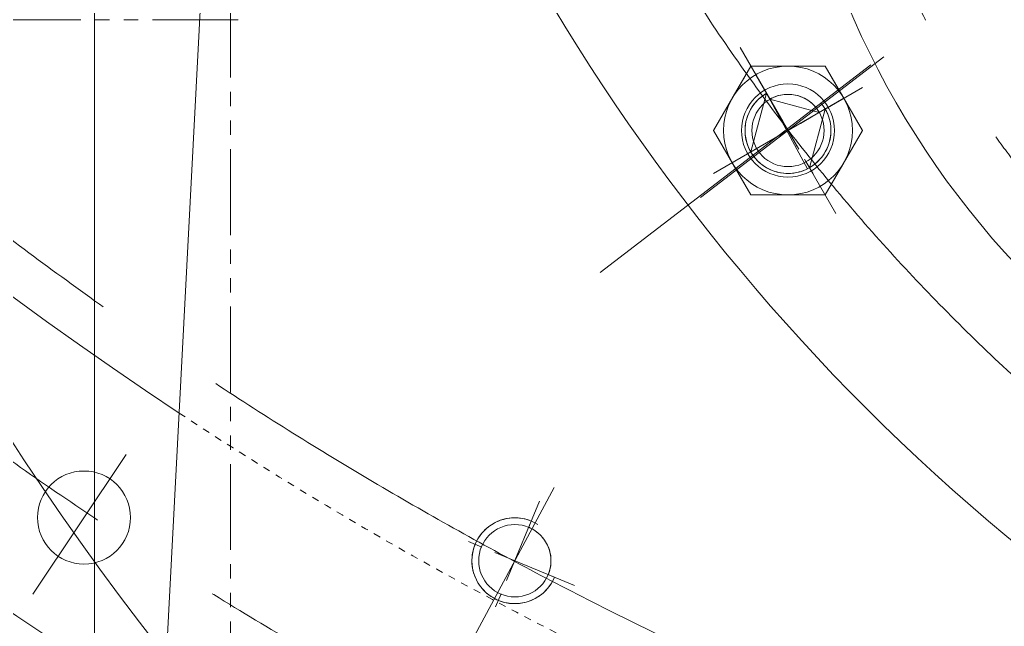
# Model space of a CAD drawing. Header units: millimetres. Extents: x 2 to 671028, y -1 to 511258.
# Drawn here: x 93453 to 96947, y 387091 to 389244 of the extents above; entities that cross this region are included whole.
import ezdxf

# ---------------------------------------------------------------- set-up
doc = ezdxf.new("R2010")
doc.units = ezdxf.units.MM
doc.header["$LTSCALE"] = 25.4
for name, pattern in [('ACAD_ISO02W100', [15, 12, -3]), ('CENTER', [50.800000000000004, 31.75, -6.35, 6.35, -6.35]), ('双点画线', [22, 12, -2, 2, -2, 2, -2]), ('点画线', [18, 12, -2, 2, -2]), ('虚线', [2, 1, -1])]:
    doc.linetypes.add(name, pattern=pattern)
for name, color, linetype, lineweight in [('CAXA1', 5, 'CENTER', 5), ('中心线层', 5, 'CENTER', 5), ('细实线层', 7, 'Continuous', 5), ('虚线层', 6, 'ACAD_ISO02W100', 5)]:
    doc.layers.add(name, color=color, linetype=linetype, lineweight=lineweight)

msp = doc.modelspace()

# ---------------------------------------------------------------- linework, layer by layer
at = {"color": 7, "lineweight": 5}
for p, q in [((94313.24084842, 393456.0640154163), (93839.74189945143, 384421.1658483834)), ((96047.76573294158, 389079.713760922), (95915.78346138448, 388851.113760928)), ((95981.7745971512, 388965.413760928), (96047.76573294158, 389079.713760922)), ((96047.76573294158, 389079.713760922), (96047.76573294158, 389079.713760922)), ((96047.76573294158, 389079.713760922), (96179.74800447504, 389079.713760922)), ((96311.7302760085, 389079.713760922), (96047.76573294158, 389079.713760922)), ((96179.74800447504, 389079.713760922), (96179.74800447504, 389079.713760922)), ((96179.74800447504, 389079.713760922), (96311.7302760085, 389079.713760922)), ((96311.7302760085, 389079.713760922), (96311.7302760085, 389079.713760922)), ((96311.7302760085, 389079.713760922), (96377.72141177523, 388965.413760928)), ((96443.71254754196, 388851.113760928), (96311.7302760085, 389079.713760922)), ((96047.76573294158, 388774.913760922), (96103.54800447504, 388983.0960324614)), ((96103.54800447504, 388983.0960324614), (96096.74501552153, 388978.9271554849)), ((96103.54800447504, 388983.0960324614), (96115.57764131688, 388962.2600902421)), ((96248.93615662082, 388715.3243666385), (96103.54800447504, 388983.0960324614)), ((95915.78346138448, 388851.113760928), (95981.7745971512, 388965.413760928)), ((95981.7745971512, 388965.413760928), (95981.7745971512, 388965.413760928)), ((96061.31095994935, 388947.0221885205), (96056.45381451155, 388940.6922333773)), ((96066.49273305871, 388953.0892653348), (96061.31095994935, 388947.0221885205)), ((96071.98493099771, 388958.8768343817), (96066.49273305871, 388953.0892653348)), ((96077.7725000564, 388964.3690323266), (96071.98493099771, 388958.8768343817)), ((96083.8395768648, 388969.5508054537), (96077.7725000564, 388964.3690323266)), ((96090.16953201387, 388974.4079508678), (96083.8395768648, 388969.5508054537)), ((96096.74501552153, 388978.9271554849), (96090.16953201387, 388974.4079508678)), ((96121.48253400493, 388965.4661853777), (96115.57764131688, 388962.2600902421)), ((96115.57764131688, 388962.2600902421), (96290.89433377738, 388915.2841240743)), ((96115.57764131688, 388962.2600902421), (96290.89433377738, 388915.2841240743)), ((96127.54712827709, 388968.3588484664), (96121.48253400493, 388965.4661853777)), ((96133.7548015371, 388970.9301509219), (96127.54712827709, 388968.3588484664)), ((96140.08853897899, 388973.1730449743), (96133.7548015371, 388970.9301509219)), ((96146.5309802359, 388975.0813830199), (96140.08853897899, 388973.1730449743)), ((96153.06446704603, 388976.6499344342), (96146.5309802359, 388975.0813830199)), ((96159.67109160479, 388977.8743999138), (96153.06446704603, 388976.6499344342)), ((96166.33274557907, 388978.7514232976), (96159.67109160479, 388977.8743999138)), ((96173.03116983137, 388979.278600722), (96166.33274557907, 388978.7514232976)), ((96179.74800447504, 388979.4544872266), (96173.03116983137, 388979.278600722)), ((96186.46483909506, 388979.278600722), (96179.74800447504, 388979.4544872266)), ((96193.16326337103, 388978.7514232976), (96186.46483909506, 388979.278600722)), ((96199.82491734531, 388977.8743999138), (96193.16326337103, 388978.7514232976)), ((96206.4315418804, 388976.6499344342), (96199.82491734531, 388977.8743999138)), ((96212.96502869054, 388975.0813830199), (96206.4315418804, 388976.6499344342)), ((96219.40746994744, 388973.1730449743), (96212.96502869054, 388975.0813830199)), ((96225.74120738935, 388970.9301509219), (96219.40746994744, 388973.1730449743)), ((96231.94888064936, 388968.3588484664), (96225.74120738935, 388970.9301509219)), ((96238.01347494517, 388965.4661853777), (96231.94888064936, 388968.3588484664)), ((96243.91836763322, 388962.2600902421), (96238.01347494517, 388965.4661853777)), ((96249.64737379308, 388958.7493507399), (96243.91836763322, 388962.2600902421)), ((96255.18479065261, 388954.9435895763), (96249.64737379308, 388958.7493507399)), ((96260.51544052288, 388950.8532380635), (96255.18479065261, 388954.9435895763)), ((96265.6247124793, 388946.4895075749), (96260.51544052288, 388950.8532380635)), ((96270.49860233962, 388941.8643587925), (96265.6247124793, 388946.4895075749)), ((96377.72141177523, 388965.413760928), (96377.72141177523, 388965.413760928)), ((96377.72141177523, 388965.413760928), (96443.71254754196, 388851.113760928)), ((96040.52367672976, 388913.1004253294), (96037.47034745291, 388905.7290364364)), ((96043.95861018561, 388920.3019130856), (96040.52367672976, 388913.1004253294)), ((96047.76573294158, 388927.3137609221), (96043.95861018561, 388920.3019130856)), ((96051.93460992406, 388934.1167498637), (96047.76573294158, 388927.3137609221)), ((96311.7302760085, 388927.3137609221), (96047.76573294158, 388774.913760922)), ((96056.45381451155, 388940.6922333773), (96051.93460992406, 388934.1167498637)), ((96311.7302760085, 388927.3137609221), (96255.94800447505, 388719.1314893886)), ((96275.12375110424, 388936.9904689322), (96270.49860233962, 388941.8643587925)), ((96279.48748159874, 388931.8811969876), (96275.12375110424, 388936.9904689322)), ((96283.57783310562, 388926.5505471114), (96279.48748159874, 388931.8811969876)), ((96287.38359429296, 388921.0131302519), (96283.57783310562, 388926.5505471114)), ((96290.89433377738, 388915.2841240743), (96287.38359429296, 388921.0131302519)), ((96290.89433377738, 388915.2841240743), (96311.7302760085, 388927.3137609221)), ((96315.53739876449, 388920.3019130856), (96311.7302760085, 388927.3137609221)), ((96318.97233222034, 388913.1004253294), (96315.53739876449, 388920.3019130856)), ((96322.02566147353, 388905.7290364364), (96318.97233222034, 388913.1004253294)), ((96030.67831011656, 388882.799502608), (96029.22430135049, 388874.9543733948)), ((96032.54090853463, 388890.557783397), (96030.67831011656, 388882.799502608)), ((96034.80699137281, 388898.2079508678), (96032.54090853463, 388890.557783397)), ((96037.47034745291, 388905.7290364364), (96034.80699137281, 388898.2079508678)), ((96324.68901755362, 388898.2079508678), (96322.02566147353, 388905.7290364364)), ((96326.9551003918, 388890.557783397), (96324.68901755362, 388898.2079508678)), ((96328.81769883353, 388882.799502608), (96326.9551003918, 388890.557783397)), ((96330.27170757596, 388874.9543733948), (96328.81769883353, 388882.799502608)), ((95981.7745971512, 388736.8137609221), (95915.78346138448, 388851.113760928)), ((95915.78346138448, 388851.113760928), (95915.78346138448, 388851.113760928)), ((95915.78346138448, 388851.113760928), (96047.76573294158, 388622.5137609221)), ((96027.55686335209, 388859.0897606546), (96027.34800445139, 388851.113760928)), ((96027.34800445139, 388851.113760928), (96027.55686335209, 388843.1377611954)), ((96028.1828676125, 388867.0438987275), (96027.55686335209, 388859.0897606546)), ((96027.55686335209, 388843.1377611954), (96028.1828676125, 388835.1836231225)), ((96029.22430135049, 388874.9543733948), (96028.1828676125, 388867.0438987275)), ((96311.7302760085, 388622.5137609221), (96443.71254754196, 388851.113760928)), ((96331.31314131393, 388867.0438987275), (96330.27170757596, 388874.9543733948)), ((96331.93914557435, 388859.0897606546), (96331.31314131393, 388867.0438987275)), ((96331.31314131393, 388835.1836231225), (96331.93914557435, 388843.1377611954)), ((96332.14800447505, 388851.113760928), (96331.93914557435, 388859.0897606546)), ((96331.93914557435, 388843.1377611954), (96332.14800447505, 388851.113760928)), ((96443.71254754196, 388851.113760928), (96377.72141177523, 388736.8137609221)), ((96443.71254754196, 388851.113760928), (96443.71254754196, 388851.113760928)), ((96028.1828676125, 388835.1836231225), (96029.22430135049, 388827.2731484493)), ((96029.22430135049, 388827.2731484493), (96030.67831011656, 388819.4280192421)), ((96030.67831011656, 388819.4280192421), (96032.54090853463, 388811.6697384471)), ((96032.54090853463, 388811.6697384471), (96034.80699137281, 388804.0195709822)), ((96324.68901755362, 388804.0195709822), (96326.9551003918, 388811.6697384471)), ((96326.9551003918, 388811.6697384471), (96328.81769883353, 388819.4280192421)), ((96328.81769883353, 388819.4280192421), (96330.27170757596, 388827.2731484493)), ((96330.27170757596, 388827.2731484493), (96331.31314131393, 388835.1836231225)), ((96034.80699137281, 388804.0195709822), (96037.47034745291, 388796.4984854137)), ((96037.47034745291, 388796.4984854137), (96040.52367672976, 388789.1270965207)), ((96040.52367672976, 388789.1270965207), (96043.95861018561, 388781.9256087645)), ((96043.95861018561, 388781.9256087645), (96047.76573294158, 388774.913760922)), ((96047.76573294158, 388774.913760922), (96051.93460992406, 388768.1107719862)), ((96307.56139902603, 388768.1107719862), (96311.7302760085, 388774.913760922)), ((96311.7302760085, 388774.913760922), (96315.53739876449, 388781.9256087645)), ((96315.53739876449, 388781.9256087645), (96318.97233222034, 388789.1270965207)), ((96318.97233222034, 388789.1270965207), (96322.02566147353, 388796.4984854137)), ((96322.02566147353, 388796.4984854137), (96324.68901755362, 388804.0195709822)), ((96047.76573294158, 388622.5137609221), (95981.7745971512, 388736.8137609221)), ((96051.93460992406, 388768.1107719862), (96056.45381451155, 388761.5352884786)), ((96056.45381451155, 388761.5352884786), (96061.31095994935, 388755.2053333296)), ((96061.31095994935, 388755.2053333296), (96066.49273305871, 388749.1382565152)), ((96066.49273305871, 388749.1382565152), (96071.98493099771, 388743.3506874743)), ((96071.98493099771, 388743.3506874743), (96077.7725000564, 388737.8584895235)), ((96077.7725000564, 388737.8584895235), (96083.8395768648, 388732.6767164022)), ((96275.65643206165, 388732.6767164022), (96281.72350887004, 388737.8584895235)), ((96281.72350887004, 388737.8584895235), (96287.51107792872, 388743.3506874743)), ((96287.51107792872, 388743.3506874743), (96293.00327586774, 388749.1382565152)), ((96293.00327586774, 388749.1382565152), (96298.18504900075, 388755.2053333296)), ((96298.18504900075, 388755.2053333296), (96303.04219441488, 388761.5352884786)), ((96303.04219441488, 388761.5352884786), (96307.56139902603, 388768.1107719862)), ((96377.72141177523, 388736.8137609221), (96311.7302760085, 388622.5137609221)), ((96377.72141177523, 388736.8137609221), (96377.72141177523, 388736.8137609221)), ((96083.8395768648, 388732.6767164022), (96090.16953201387, 388727.8195709822)), ((96090.16953201387, 388727.8195709822), (96096.74501552153, 388723.3003663711)), ((96096.74501552153, 388723.3003663711), (96103.54800447504, 388719.1314893886)), ((96103.54800447504, 388719.1314893886), (96110.55985230561, 388715.3243666385)), ((96110.55985230561, 388715.3243666385), (96117.76134007367, 388711.8894331827)), ((96117.76134007367, 388711.8894331827), (96125.13272893708, 388708.8361039236)), ((96125.13272893708, 388708.8361039236), (96132.65381453521, 388706.1727478435)), ((96132.65381453521, 388706.1727478435), (96140.30398198831, 388703.9066649994)), ((96140.30398198831, 388703.9066649994), (96148.06226278916, 388702.0440665695)), ((96148.06226278916, 388702.0440665695), (96155.90739197862, 388700.5900578153)), ((96203.58861692417, 388700.5900578153), (96211.43374616094, 388702.0440665695)), ((96211.43374616094, 388702.0440665695), (96219.19202693812, 388703.9066649994)), ((96219.19202693812, 388703.9066649994), (96226.84219441489, 388706.1727478435)), ((96226.84219441489, 388706.1727478435), (96234.3632799657, 388708.8361039236)), ((96234.3632799657, 388708.8361039236), (96241.73466887641, 388711.8894331827)), ((96241.73466887641, 388711.8894331827), (96248.93615662082, 388715.3243666385)), ((96255.94800447505, 388719.1314893886), (96262.7509934049, 388723.3003663711)), ((96262.7509934049, 388723.3003663711), (96269.32647691257, 388727.8195709822)), ((96269.32647691257, 388727.8195709822), (96275.65643206165, 388732.6767164022)), ((96155.90739197862, 388700.5900578153), (96163.81786666959, 388699.5486240714)), ((96163.81786666959, 388699.5486240714), (96171.77200473659, 388698.9226198287)), ((96171.77200473659, 388698.9226198287), (96179.74800447504, 388698.713760928)), ((96179.74800447504, 388698.713760928), (96187.72400418985, 388698.9226198287)), ((96187.72400418985, 388698.9226198287), (96195.67814225685, 388699.5486240714)), ((96195.67814225685, 388699.5486240714), (96203.58861692417, 388700.5900578153)), ((96179.74800447504, 388622.5137609221), (96047.76573294158, 388622.5137609221)), ((96047.76573294158, 388622.5137609221), (96047.76573294158, 388622.5137609221)), ((96047.76573294158, 388622.5137609221), (96311.7302760085, 388622.5137609221)), ((96311.7302760085, 388622.5137609221), (96179.74800447504, 388622.5137609221)), ((96179.74800447504, 388622.5137609221), (96179.74800447504, 388622.5137609221)), ((96311.7302760085, 388622.5137609221), (96311.7302760085, 388622.5137609221)), ((95117.53768775686, 387445.032348989), (95111.33704699724, 387440.0111690903)), ((95123.9926190488, 387449.7221310798), (95117.53768775686, 387445.032348989)), ((95130.68414831068, 387454.0676609785), (95123.9926190488, 387449.7221310798)), ((95137.59393448569, 387458.0570278986), (95130.68414831068, 387454.0676609785)), ((95144.70303838533, 387461.6792972667), (95137.59393448569, 387458.0570278986)), ((95151.99197444785, 387464.9245406884), (95144.70303838533, 387461.6792972667)), ((95159.44076419994, 387467.7838631757), (95151.99197444785, 387464.9245406884)), ((95167.02899101935, 387470.2494275239), (95159.44076419994, 387467.7838631757)), ((95174.73585610407, 387472.3144757972), (95167.02899101935, 387470.2494275239)), ((95182.54023548235, 387473.9733478451), (95174.73585610407, 387472.3144757972)), ((95190.42073787413, 387475.2214968021), (95182.54023548235, 387473.9733478451)), ((95198.35576335713, 387476.0555015904), (95190.42073787413, 387475.2214968021)), ((95206.32356262393, 387476.4730762577), (95198.35576335713, 387476.0555015904)), ((95214.30229647587, 387476.4730762577), (95206.32356262393, 387476.4730762577)), ((95222.27009574267, 387476.0555015904), (95214.30229647587, 387476.4730762577)), ((95230.20512124932, 387475.2214968021), (95222.27009574267, 387476.0555015904)), ((95238.08562364112, 387473.9733478451), (95230.20512124932, 387475.2214968021)), ((95245.89000301938, 387472.3144757972), (95238.08562364112, 387473.9733478451)), ((95253.59686808045, 387470.2494275239), (95245.89000301938, 387472.3144757972)), ((95261.18509489986, 387467.7838631757), (95253.59686808045, 387470.2494275239)), ((95259.4267991973, 387442.6966701472), (95268.63388465195, 387464.9245406884)), ((95268.63388465195, 387464.9245406884), (95261.18509489986, 387467.7838631757)), ((95268.63388465195, 387464.9245406884), (95268.63388465195, 387464.9245406884)), ((95084.7160984125, 387410.4456104376), (95080.3705685079, 387403.7540811935)), ((95089.40588050336, 387416.9005417118), (95084.7160984125, 387410.4456104376)), ((95094.427060402, 387423.1011824951), (95089.40588050336, 387416.9005417118)), ((95099.76587542612, 387429.0305372667), (95094.427060402, 387423.1011824951)), ((95105.40769222565, 387434.6723540722), (95099.76587542612, 387429.0305372667)), ((95111.33704699724, 387440.0111690903), (95105.40769222565, 387434.6723540722)), ((95265.56503640693, 387439.9637508738), (95259.4267991973, 387442.6966701472)), ((95259.4267991973, 387442.6966701472), (95259.4267991973, 387442.6966701472)), ((95271.55183140654, 387436.9133264565), (95265.56503640693, 387439.9637508738)), ((95277.37077483143, 387433.5537578997), (95271.55183140654, 387436.9133264565)), ((95283.00591737087, 387429.8942535394), (95277.37077483143, 387433.5537578997)), ((95288.44181348365, 387425.9448438381), (95283.00591737087, 387429.8942535394)), ((95293.6635637652, 387421.7163538377), (95288.44181348365, 387425.9448438381)), ((95298.65685575362, 387417.2203735489), (95293.6635637652, 387421.7163538377)), ((95303.40800317413, 387412.4692261284), (95298.65685575362, 387417.2203735489)), ((95307.90398345701, 387407.4759341519), (95303.40800317413, 387412.4692261284)), ((95066.6543663226, 387374.9974652806), (95064.18880196847, 387367.4092384671)), ((95069.5136887921, 387382.4462550209), (95066.6543663226, 387374.9974652806)), ((95072.75893223155, 387389.7351910833), (95069.5136887921, 387382.4462550209)), ((95069.5136887921, 387382.4462550209), (95069.5136887921, 387382.4462550209)), ((95076.38120157011, 387396.8442949948), (95072.75893223155, 387389.7351910833)), ((95080.3705685079, 387403.7540811935), (95076.38120157011, 387396.8442949948)), ((95312.13247345742, 387402.2541838762), (95307.90398345701, 387407.4759341519)), ((95316.08188316468, 387396.8182877575), (95312.13247345742, 387402.2541838762)), ((95319.74138751905, 387391.1831452181), (95316.08188316468, 387396.8182877575)), ((95323.10095607582, 387385.3642017872), (95319.74138751905, 387391.1831452181)), ((95326.15138049312, 387379.3774067758), (95323.10095607582, 387385.3642017872)), ((95328.88429977241, 387373.2391695839), (95326.15138049312, 387379.3774067758)), ((95059.2167326903, 387344.0174916241), (95058.38272789605, 387336.0824661234)), ((95060.46488163546, 387351.8979940159), (95059.2167326903, 387344.0174916241)), ((95062.12375368326, 387359.7023733823), (95060.46488163546, 387351.8979940159)), ((95064.18880196847, 387367.4092384671), (95062.12375368326, 387359.7023733823)), ((95331.29222315717, 387366.9663146906), (95328.88429977241, 387373.2391695839)), ((95333.36855073682, 387360.5760355548), (95331.29222315717, 387366.9663146906)), ((95335.10759137776, 387354.0858474814), (95333.36855073682, 387360.5760355548)), ((95336.5045785252, 387347.5135396307), (95335.10759137776, 387354.0858474814)), ((95337.55568316653, 387340.8771262456), (95336.5045785252, 387347.5135396307)), ((95338.25802423972, 387334.1947972649), (95337.55568316653, 387340.8771262456)), ((95058.38272789605, 387336.0824661234), (95057.96515323463, 387328.1146668566)), ((95057.96515323463, 387328.1146668566), (95057.96515323463, 387320.1359330105)), ((95057.96515323463, 387320.1359330105), (95058.38272789605, 387312.1681337437)), ((95058.38272789605, 387312.1681337437), (95059.2167326903, 387304.2331082371)), ((95059.2167326903, 387304.2331082371), (95060.46488163546, 387296.3526058453)), ((95336.5045785252, 387300.7370602305), (95337.55568316653, 387307.3734736215)), ((95337.55568316653, 387307.3734736215), (95338.25802423972, 387314.0558026021)), ((95338.6096766999, 387327.4848684874), (95338.25802423972, 387334.1947972649)), ((95338.25802423972, 387314.0558026021), (95338.6096766999, 387320.7657313739)), ((95338.6096766999, 387320.7657313739), (95338.6096766999, 387327.4848684874)), ((95060.46488163546, 387296.3526058453), (95062.12375368326, 387288.5482264789)), ((95062.12375368326, 387288.5482264789), (95064.18880196847, 387280.8413614)), ((95064.18880196847, 387280.8413614), (95066.6543663226, 387273.2531345866)), ((95066.6543663226, 387273.2531345866), (95069.5136887921, 387265.8043448404)), ((95328.88429977241, 387275.0114302832), (95331.29222315717, 387281.2842851765)), ((95351.11217030771, 387265.8043448404), (95328.88429977241, 387275.0114302773)), ((95328.88429977241, 387275.0114302773), (95328.88429977241, 387275.0114302832)), ((95331.29222315717, 387281.2842851765), (95333.36855073682, 387287.6745643124)), ((95333.36855073682, 387287.6745643124), (95335.10759137776, 387294.1647523856)), ((95335.10759137776, 387294.1647523856), (95336.5045785252, 387300.7370602305)), ((95069.5136887921, 387265.8043448404), (95072.75893223155, 387258.5154087779)), ((95072.75893223155, 387258.5154087779), (95076.38120157011, 387251.4063048664)), ((95076.38120157011, 387251.4063048664), (95080.3705685079, 387244.4965186677)), ((95080.3705685079, 387244.4965186677), (95084.7160984125, 387237.8049894236)), ((95084.7160984125, 387237.8049894236), (95089.40588050336, 387231.3500581494)), ((95331.21997862011, 387231.3500581494), (95335.90976071097, 387237.8049894236)), ((95335.90976071097, 387237.8049894236), (95340.2552905919, 387244.4965186677)), ((95340.2552905919, 387244.4965186677), (95344.2446575297, 387251.4063048664)), ((95344.2446575297, 387251.4063048664), (95347.86692689192, 387258.5154087779)), ((95347.86692689192, 387258.5154087779), (95351.11217030771, 387265.8043448404)), ((95351.11217030771, 387265.8043448404), (95351.11217030771, 387265.8043448404)), ((95089.40588050336, 387231.3500581494), (95094.427060402, 387225.1494173661)), ((95094.427060402, 387225.1494173661), (95099.76587542612, 387219.2200625945)), ((95099.76587542612, 387219.2200625945), (95105.40769222565, 387213.5782457891)), ((95105.40769222565, 387213.5782457891), (95111.33704699724, 387208.2394307768)), ((95111.33704699724, 387208.2394307768), (95117.53768775686, 387203.2182508722)), ((95117.53768775686, 387203.2182508722), (95123.9926190488, 387198.5284687873)), ((95296.633240051, 387198.5284687873), (95303.08817134294, 387203.2182508722)), ((95303.08817134294, 387203.2182508722), (95309.28881210256, 387208.2394307768)), ((95309.28881210256, 387208.2394307768), (95315.21816689782, 387213.5782457891)), ((95315.21816689782, 387213.5782457891), (95320.85998369734, 387219.2200625945)), ((95320.85998369734, 387219.2200625945), (95326.19879872147, 387225.1494173661)), ((95326.19879872147, 387225.1494173661), (95331.21997862011, 387231.3500581494)), ((95123.9926190488, 387198.5284687873), (95130.68414831068, 387194.1829388827)), ((95130.68414831068, 387194.1829388827), (95137.59393448569, 387190.1935719626)), ((95137.59393448569, 387190.1935719626), (95144.70303838533, 387186.5713026004)), ((95144.70303838533, 387186.5713026004), (95151.99197444785, 387183.3260591787)), ((95151.99197444785, 387183.3260591787), (95159.44076419994, 387180.4667366915)), ((95159.44076419994, 387180.4667366915), (95167.02899101935, 387178.0011723373)), ((95167.02899101935, 387178.0011723373), (95174.73585610407, 387175.936124064)), ((95174.73585610407, 387175.936124064), (95182.54023548235, 387174.2772520162)), ((95182.54023548235, 387174.2772520162), (95190.42073787413, 387173.0291030591)), ((95190.42073787413, 387173.0291030591), (95198.35576335713, 387172.1950982708)), ((95198.35576335713, 387172.1950982708), (95206.32356262393, 387171.7775236094)), ((95206.32356262393, 387171.7775236094), (95214.30229647587, 387171.7775236094)), ((95214.30229647587, 387171.7775236094), (95222.27009574267, 387172.1950982708)), ((95222.27009574267, 387172.1950982708), (95230.20512124932, 387173.0291030591)), ((95230.20512124932, 387173.0291030591), (95238.08562364112, 387174.2772520162)), ((95238.08562364112, 387174.2772520162), (95245.89000301938, 387175.936124064)), ((95245.89000301938, 387175.936124064), (95253.59686808045, 387178.0011723373)), ((95253.59686808045, 387178.0011723373), (95261.18509489986, 387180.4667366915)), ((95261.18509489986, 387180.4667366915), (95268.63388465195, 387183.3260591787)), ((95268.63388465195, 387183.3260591787), (95275.92282071449, 387186.5713026004)), ((95275.92282071449, 387186.5713026004), (95283.03192461412, 387190.1935719626)), ((95283.03192461412, 387190.1935719626), (95289.94171081278, 387194.1829388827)), ((95289.94171081278, 387194.1829388827), (95296.633240051, 387198.5284687873))]:
    msp.add_line(p, q, dxfattribs=at)
for centre, radius in [((101669.3690473909, 393069.6663581504), 9811.03989755458), ((101669.3690473909, 393069.6663581504), 4931.966972497355), ((96179.74800447504, 388851.113760928), 228.6), ((96179.74800447504, 388851.113760928), 165.1), ((96179.74800447504, 388851.113760928), 128.3407263), ((93681.33842366282, 387477.453584187), 165.1), ((95210.31292956173, 387324.1252999306), 128.3407263)]:
    msp.add_circle(centre, radius, dxfattribs=at)
for centre, radius, start, end in [((101675.9905718509, 399420.5573617356), 14795.5, 301.3557931603836, 238.5850138849788), ((101662.5244769191, 399420.5573617356), 13868.40000000001, 303.5084241406879, 236.5560396315401), ((101669.3690473909, 393070.5573617356), 7365.999999999982, 148.668748837498, 31.33325685429605), ((99261.56198877897, 390500.0444372432), 3111.500000000002, 108.8191511399949, 344.8541404435543)]:
    msp.add_arc(centre, radius, start, end, dxfattribs=at)
msp.add_open_spline([(112198.5427856337, 409943.1789054616), (111307.2470530167, 410897.4012752193), (109271.0579454396, 412607.2829161896), (105648.3866610946, 414323.4293545559), (101648.9464515494, 415013.2322263655), (97577.23854547665, 414596.344339884), (93714.41176032666, 413143.8676988124), (90329.11237771678, 410718.7625545702), (87667.69709786214, 407468.2136954415), (85926.41424469519, 403609.8767344073), (85198.87912497595, 399395.78851696), (85693.17407084386, 395116.6753073484), (87239.8714190146, 391073.051955819), (89811.09554308541, 387548.4581325737), (93226.13137570788, 384790.0567672118), (97266.85880996696, 383002.3050718221), (101660.4092579354, 382303.5371758403), (106112.0030346209, 382788.5627114057), (110316.2048724221, 384409.2140055803), (113975.4500519028, 387087.7101671454), (116841.9189455209, 390638.1022690486), (118700.9587360326, 394836.9310792258), (119165.4301173266, 397877.9604662112), (119207.7309877658, 399400.358219332)], degree=3, knots=[0, 0, 0, 0, 6187.66602571643, 12450.35545818365, 18783.7763803084, 25175.55398044752, 31622.06567916289, 38124.71359481811, 44683.23785818888, 51298.55092183362, 57973.87072775419, 64697.01929391086, 71462.74865718019, 78273.5017955374, 85129.2788968426, 92030.08014527893, 98977.28584344212, 105969.7011519076, 113006.6229990649, 120087.9511856509, 127214.4959447548, 134386.4928486813, 141603.663266158, 141603.663266158, 141603.663266158, 141603.663266158], dxfattribs=at)
at = {"layer": 'CAXA1', "linetype": 'CENTER', "lineweight": 5, "ltscale": 3}
for p, q in [((93719.05752439685, 389343.5104716344), (93719.05752439685, 383558.2010193932)), ((96519.92087875809, 389112.137587951), (95869.7257038461, 388613.2252827801)), ((96473.43789212871, 389083.8526842223), (95513.07385481056, 388346.9394401072)), ((93831.0630366791, 387701.5323028394), (93499.59481970053, 387205.4550591566)), ((95349.3486092249, 387584.2427611186), (95059.33059470206, 387041.6572189074))]:
    msp.add_line(p, q, dxfattribs=at)
for centre, radius in [((101675.9905718509, 399420.5573617356), 14351), ((101675.9905718509, 399420.5573617297), 13716), ((99256.2575244205, 390513.8588045761), 2882.9)]:
    msp.add_circle(centre, radius, dxfattribs=at)
msp.add_arc((101669.3690473909, 393070.5573617356), 6921.500000000004, 148.6692551225773, 31.33337962840525, dxfattribs=at)
at = {"layer": '中心线层', "color": 7, "linetype": '点画线', "lineweight": 5}
for p, q in [((96009.66573291793, 389145.7048966947), (96349.8302760085, 388556.5226251612)), ((96065.44800447505, 389049.0871682282), (96294.0480044514, 388653.1403536219)), ((95915.78346138448, 388698.713760928), (96443.71254754196, 389003.5137609279)), ((96377.72141177523, 388965.413760928), (95981.7745971512, 388736.8137609221)), ((95297.79436219706, 387535.3241610614), (95122.83149692639, 387112.9264387998)), ((95421.5117906807, 387236.6438672894), (94999.1140684191, 387411.606732566))]:
    msp.add_line(p, q, dxfattribs=at)
at = {"layer": '细实线层', "color": 7, "linetype": '双点画线', "lineweight": 5}
for p, q in [((94201.65752439685, 389343.5105044388), (94201.65752439685, 383321.7709622705)), ((94228.80134774931, 389244.4505044353), (93214.04875334109, 389244.4505044353))]:
    msp.add_line(p, q, dxfattribs=at)
at = {"layer": '细实线层', "color": 7, "lineweight": 5}
for centre, start, end in [((96179.74800447504, 388851.113760928), 120.0000000000624, 39.99999999978842), ((95210.31292956173, 387324.1252999306), 57.50000000379868, 337.5000000015139)]:
    msp.add_arc(centre, 152.4, start, end, dxfattribs=at)
at = {"layer": '虚线层', "color": 7, "linetype": '虚线', "lineweight": 5}
msp.add_arc((101662.5244769191, 399420.5573617356), 13868.40000000009, 236.5560396315401, 303.5084241406879, dxfattribs=at)

doc.saveas('drawing.dxf')
